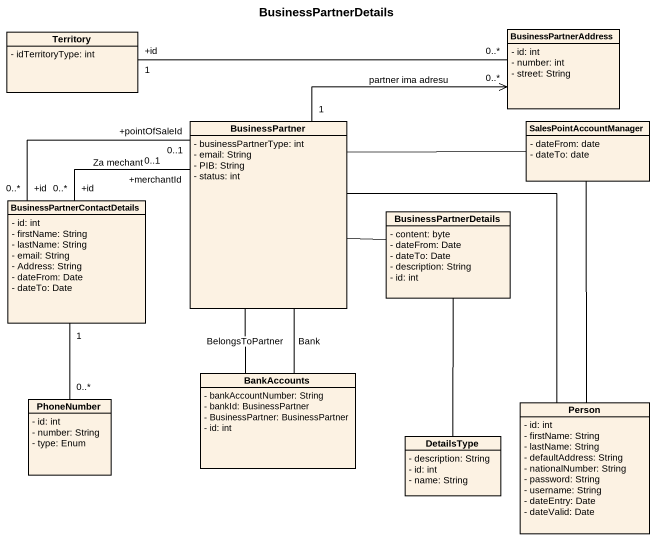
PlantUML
@startuml
title BusinessPartnerDetails
hide circle
hide empty members
skinparam classAttributeIconSize 0
class Territory {
  - idTerritoryType: int
}
class BusinessPartnerAddress {
  - id: int
  - number: int
  - street: String
}
class BusinessPartner {
  - businessPartnerType: int
  - email: String
  - PIB: String
  - status: int
}
class SalesPointAccountManager {
  - dateFrom: date
  - dateTo: date
}
class "BusinessPartnerContactDetails" as BusinessPartnerContactDetail {
  - id: int
  - firstName: String
  - lastName: String
  - email: String
  - Address: String
  - dateFrom: Date
  - dateTo: Date
}
class BusinessPartnerDetails {
  - content: byte
  - dateFrom: Date
  - dateTo: Date
  - description: String
  - id: int
}
class BankAccounts {
  - bankAccountNumber: String
  - bankId: BusinessPartner
  - BusinessPartner: BusinessPartner
  - id: int
}
class PhoneNumber {
  - id: int
  - number: String
  - type: Enum
}
class "Person" as Person_ {
  - id: int
  - firstName: String
  - lastName: String
  - defaultAddress: String
  - nationalNumber: String
  - password: String
  - username: String
  - dateEntry: Date
  - dateValid: Date
}
class DetailsType {
  - description: String
  - id: int
  - name: String
}
Territory "+id\n1" -right- "0..*" BusinessPartnerAddress
BusinessPartnerAddress "0..*" <-left- "1" BusinessPartner : partner ima adresu
BusinessPartner -right- SalesPointAccountManager
BusinessPartner -- BankAccounts : Bank
BusinessPartnerContactDetail "+id\n0..*" -right- "+pointOfSaleId\n0..1" BusinessPartner
BusinessPartnerContactDetail "+id\n0..*" -right- "+merchantId\n0..1" BusinessPartner : Za mechant
BusinessPartnerContactDetail "1" -- "0..*" PhoneNumber
BusinessPartnerDetails -left- BusinessPartner
BankAccounts -up- BusinessPartner : BelongsToPartner
Person_ -up- BusinessPartner
Person_ -up- SalesPointAccountManager
DetailsType -up- BusinessPartnerDetails
@enduml
